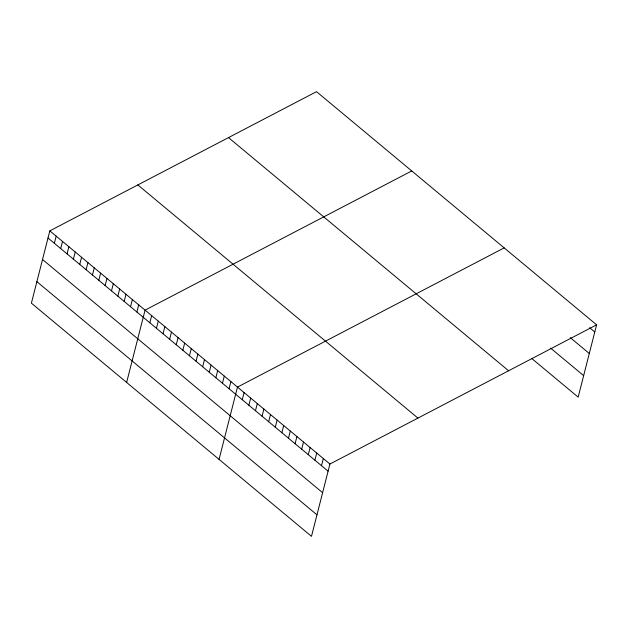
<?xml version="1.0" encoding="UTF-8"?>
<svg xmlns="http://www.w3.org/2000/svg" width="628" height="628" viewBox="0 0 628 628"><rect width="100%" height="100%" fill="white"/><g stroke="black" fill="none" stroke-linecap="round" stroke-linejoin="round"><path stroke-width="0.94" d="M49.832 230.861L31.4 303.167L311.488 536.336L329.92 464.029L596.6 324.833L316.512 91.664L49.832 230.861L329.92 464.029M54.353 243.295L56.182 236.144M60.704 248.578L62.525 241.427M67.055 253.869L68.876 246.718M73.405 259.152L75.227 252.001M79.748 264.435L81.577 257.284M86.099 269.718L87.92 262.575M92.449 275.009L94.271 267.858M98.8 280.292L100.621 273.141M105.143 285.575L106.972 278.424M111.494 290.858L113.315 283.715M117.844 296.149L119.665 288.998M124.195 301.432L126.016 294.281M130.538 306.715L132.359 299.564M136.888 311.998L138.709 304.855M126.628 382.444L145.06 310.138L411.74 170.942M149.841 322.784L151.662 315.633M156.443 328.279L158.264 321.128M163.044 333.774L164.866 326.623M169.646 339.269L171.468 332.126M176.248 344.764L178.069 337.621M182.85 350.267L184.671 343.116M189.452 355.762L191.273 348.611M196.054 361.257L197.875 354.106M202.656 366.752L204.477 359.601M209.257 372.247L211.079 365.096M215.859 377.742L217.681 370.599M222.461 383.237L224.282 376.094M229.063 388.74L230.884 381.589M219.062 459.39L237.486 387.084L504.174 247.887M242.267 399.73L244.088 392.579M248.869 405.225L250.69 398.074M255.47 410.72L257.292 403.569M262.072 416.215L263.893 409.071M268.674 421.718L270.495 414.566M275.276 427.213L277.097 420.061M281.878 432.708L283.707 425.556M288.48 438.203L290.309 431.051M295.082 443.698L296.911 436.546M301.683 449.193L303.512 442.041M308.285 454.688L310.114 447.544M314.887 460.191L316.716 453.039M321.497 465.686L323.318 458.534M596.6 324.833L578.168 397.139L531.955 358.666M589.645 327.706L594.779 331.984M570.224 337.605L589.3 353.486M550.638 348.155L583.648 375.638M228.506 137.603L508.594 370.771M137.838 184.922L417.926 418.099M48.011 238.012L328.099 471.181M42.531 259.513L322.611 492.682M36.879 281.666L316.967 514.834"/></g></svg>
